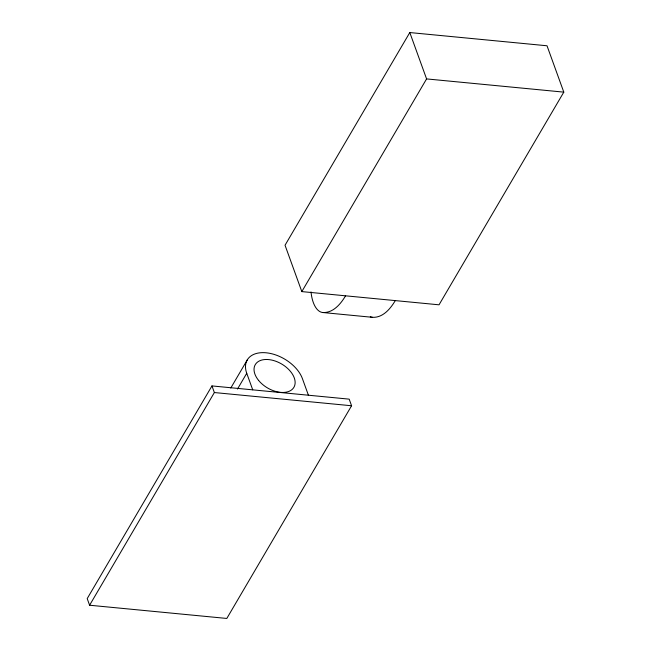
<?xml version="1.0" encoding="UTF-8"?>
<svg xmlns="http://www.w3.org/2000/svg" width="651" height="651" viewBox="0 0 651 651"><rect width="100%" height="100%" fill="white"/><g stroke="black" fill="none" stroke-linecap="round" stroke-linejoin="round"><path stroke-width="0.98" d="M409.805 32.55L285.04 245.24L301.82 291.599L439.034 304.814L563.799 92.133L547.019 45.773L409.805 32.55L426.584 78.909L301.82 291.599M211.966 385.921L87.201 598.603L89.602 605.227L226.808 618.45L351.581 405.76L349.18 399.144L211.966 385.921L214.366 392.545L89.602 605.227M230.78 388.037L247.299 359.881M237.501 389.046L246.737 373.292A31.679 19.66 30.4 0 1 266.186 352.793A31.679 19.66 30.4 0 1 302.422 378.654L308.411 395.214M345.567 295.814C340.75 303.919 333.263 313.033 322.88 312.529A31.679 14.867 -84.5 0 1 311.015 291.908M395.287 300.599C390.462 308.712 382.983 317.818 372.6 317.322L322.88 312.529M426.584 78.909L563.799 92.133M214.366 392.545L351.581 405.76M246.737 373.292L252.734 389.843M372.6 317.322A31.679 14.867 -84.5 0 1 370.313 316.736M258.61 380.428A22.403 13.907 30.4 0 0 293.78 387.508A22.403 13.907 30.4 0 0 271.353 359.987A22.403 13.907 30.4 0 0 258.61 380.428"/></g></svg>
